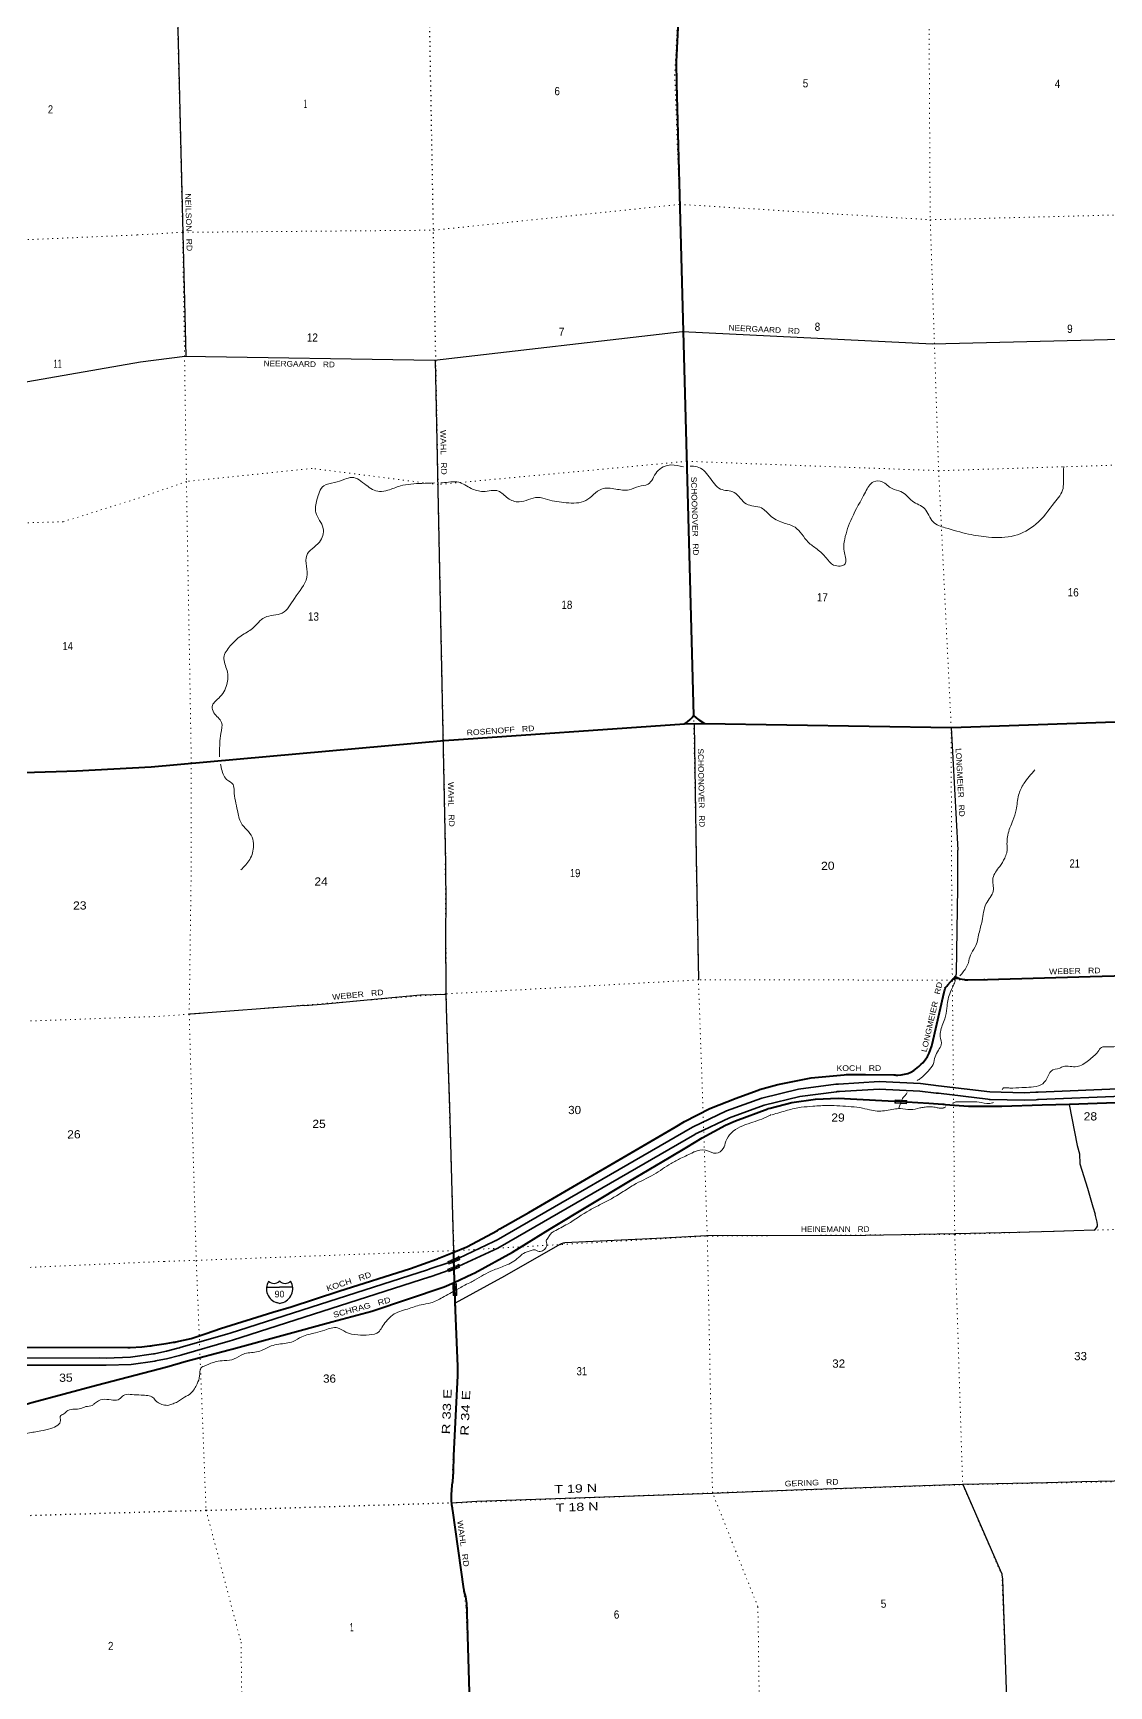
# Model space of a CAD drawing. Header units: feet. Extents: x 497223 to 751810, y -177792 to 12311.
# Drawn here: x 591451 to 614375, y -147098 to -111875 of the extents above; entities that cross this region are included whole.
import ezdxf
from ezdxf.enums import TextEntityAlignment as Align

# ---------------------------------------------------------------- set-up
doc = ezdxf.new("R2010")
doc.units = ezdxf.units.FT
doc.header["$LTSCALE"] = 70
doc.header["$PDMODE"] = 32
doc.header["$PDSIZE"] = 35
doc.linetypes.add('DOTTED', pattern=[1.5, 0.3, -1.2])
for name, color, linetype, lineweight in [('15', 7, 'Continuous', 25), ('18', 7, 'Continuous', 35), ('26', 7, 'Continuous', 40), ('29', 7, 'Continuous', 25), ('39', 7, 'Continuous', 13), ('55', 7, 'Continuous', 13), ('6', 7, 'DOTTED', 25), ('61', 7, 'Continuous', 13), ('7', 7, 'DOTTED', 13)]:
    doc.layers.add(name, color=color, linetype=linetype, lineweight=lineweight)
doc.layers.add('27', color=7, linetype='Continuous')
doc.layers.add('30', color=7, linetype='Continuous')

msp = doc.modelspace()

# ---------------------------------------------------------------- linework, layer by layer
at = {"layer": '15'}
for p, q in [((596428.28, -138600.94), (596704.69, -138600.94)), ((596700.99, -138469.47), (596703.89, -138466.56)), ((596707.06, -138468.94), (596703.63, -138466.56)), ((596704.69, -138946.52), (596640.8, -138928.56)), ((596704.16, -138946.78), (596767.79, -138928.04))]:
    msp.add_line(p, q, dxfattribs=at)
msp.add_lwpolyline([(596980.05, -138600.94), (596704.16, -138600.94), (596704.69, -138600.94)], dxfattribs=at)
for centre, radius, start, end in [((596730.91, -138636.04), 306.13, 148.44437, 254.43377), ((596582.32, -138353.44), 165.66, 227.34199, 315.81141), ((596826, -138353.44), 165.66, 224.18853, 312.69418), ((596677.4, -138636.04), 306.13, 283.08084, 31.62487)]:
    msp.add_arc(centre, radius, start, end, dxfattribs=at)
at = {"layer": '18'}
for points in [[(600419.02, -138028.7), (600526.11, -137983.94), (601269, -137628.98), (601311.64, -137608.86), (601319, -137604.61), (605501.66, -135188.56), (606225.68, -134841.04), (606982.05, -134571.11), (607762.5, -134381.72), (608558.46, -134274.95), (608566.04, -134274.36), (608594.76, -134272.1), (608616.04, -134270.85), (609476.33, -134220.4), (610362.2, -134261.29), (610746.58, -134308.17), (611840.61, -134437.93), (612566.3, -134457.68), (612820, -134446.19), (612845, -134443.04), (612870, -134442.04), (616435.83, -134298.91)], [(600423.6, -138193.11), (600526.23, -138152.61), (601351, -137766.29), (601389.45, -137748.28), (601401, -137741.61), (605553.35, -135343.48), (605578.97, -135328.68), (605603.35, -135316.98), (606287.27, -134988.71), (607027.87, -134724.41), (607792.04, -134538.97), (608571.41, -134434.43), (608585.11, -134433.36), (608620.73, -134430.57), (608635.11, -134429.73), (609478.69, -134380.39), (610347.82, -134420.65), (610691.16, -134462.55), (610716.16, -134465.69), (610741.16, -134468.66), (611796.76, -134593.85), (611826.49, -134597.38), (611846.76, -134597.93), (612570.33, -134617.63), (612826.42, -134606.03), (612851.42, -134602.91), (612876.42, -134601.91), (616442.56, -134458.77)], [(594293.32, -139967.38), (594536.89, -139901.89), (594567.95, -139893.59), (594586.89, -139888.07), (595601.84, -139592.02), (595647.35, -139578.75), (595651.84, -139577.31), (599856.65, -138229.18), (599889.91, -138218.51), (599906.65, -138212.48), (600296.56, -138079.88), (600419.02, -138028.7)], [(594297.4, -140123.75), (594573.73, -140057.08), (594600.23, -140050.65), (594623.73, -140043.79), (595652.6, -139743.69), (595700.82, -139729.63), (595702.6, -139729.06), (599907.38, -138381.9), (599914.25, -138379.7), (599957.38, -138364.31), (600293.82, -138244.33), (600423.6, -138193.11)], [(585583.43, -140109.49), (592857.57, -140106.38), (593009.21, -140111.08), (593526.87, -140092.08), (594014.64, -140022.65), (594039.66, -140019.09), (594064.64, -140013.99), (594293.32, -139967.38)], [(585628.81, -140263.2), (592825.44, -140260.39), (592855.91, -140260.38), (592875.44, -140260.99), (593006.8, -140265.06), (593540.56, -140245.47), (594043.67, -140173.85), (594067.9, -140170.4), (594093.67, -140165.16), (594297.4, -140123.75)]]:
    msp.add_lwpolyline(points, dxfattribs=at)
at = {"layer": '26'}
for p, q in [((611049.12, -132039.71), (611049.48, -132039.52)), ((600423.6, -138193.11), (600419.02, -138028.7))]:
    msp.add_line(p, q, dxfattribs=at)
for points in [[(604996.13, -99744.37), (605250.66, -110443.62), (605150.31, -112489.03), (605163.09, -112960.22), (605522.95, -126417.44)], [(605758.64, -126591.34), (611021.49, -126673.68), (621472.77, -126314.19), (625203.06, -126003.9)], [(605329.59, -126597.19), (605393.23, -126550.16), (605450.36, -126503.74), (605495.86, -126457.05), (605522.95, -126417.44)], [(605522.95, -126417.44), (605577.97, -126466.63), (605638.18, -126511.82), (605758.64, -126591.34)], [(593967.67, -127509.93), (600207.62, -126948.84), (605329.59, -126597.19), (605758.64, -126591.34)], [(584141.68, -127832.3), (584204.35, -127831.16), (586732.13, -127826.85), (587189.08, -127800.04), (589637.58, -127683.61), (592171.75, -127605.08), (592379.15, -127595.28), (593967.67, -127509.93)], [(600413.98, -137854.49), (600694.85, -137737.91), (601346.99, -137388.91), (601371.99, -137374.51), (601396.99, -137360.29), (602012.97, -137010.03), (605131.48, -135193.78), (605334.09, -135068.86), (605870.02, -134790.2), (606432.13, -134569.09), (606877.84, -134406.91), (606897.89, -134399.62), (606927.84, -134391.04), (607318.07, -134279.25), (608031.76, -134137.88), (608729.95, -134074.29), (608775.67, -134070.13), (608779.95, -134070.12), (609188.95, -134069.13), (609794.09, -134077.22), (609819.09, -134077.55), (609844.09, -134080.21), (609873.38, -134080.97), (609946.31, -134076.2), (610018.34, -134063.83), (610088.69, -134044), (610156.58, -134016.92), (610221.26, -133982.9), (610324.39, -133897.32), (610338.57, -133885.56), (610374.39, -133850.48), (610406.67, -133818.88), (610459.96, -133754.73), (610506.26, -133685.37), (610545.06, -133611.55), (610575.92, -133534.07), (610591.48, -133478.8), (610598.52, -133453.8), (610607.23, -133428.8), (610863.6, -132311.82), (610869.6, -132285.67), (610875.67, -132261.82), (610884.18, -132238.65), (610895.25, -132216.1), (610901.06, -132206.87), (610917.71, -132183.2), (610941.86, -132156.87), (611049.48, -132039.52)], [(611049.48, -132039.52), (611078.64, -132007.72), (611101.19, -131983.14), (611126.57, -131996.7), (611154.58, -132010.74), (611193.53, -132025.4)], [(611049.48, -132039.52), (611064.68, -132031.44), (611081.02, -132024.84), (611097.96, -132019.99), (611115.32, -132016.93), (611132.9, -132015.7), (611150.51, -132016.32), (611167.96, -132018.77), (611185.06, -132023.04), (611193.53, -132025.4)], [(611193.53, -132025.4), (611199.76, -132027.75), (611246.47, -132039.94), (611294.19, -132047.18), (611316.52, -132048.21), (611339.96, -132049.29), (611366.52, -132048.99), (611789.07, -132044.28), (613973.14, -131981.63), (615260.27, -131945.43)], [(610067.1, -134653.59), (610536.47, -134680.01), (610833.23, -134701.47), (610858.23, -134703.27), (610883.23, -134705.08), (611385.28, -134741.38), (612093.76, -134743.81), (612952.38, -134714.3), (613533.6, -134697.76), (617269.64, -134566.1), (621318.74, -134398.43), (621751.02, -134381.58), (623610.97, -134314.95), (624364.8, -134280), (625080.42, -134246), (625429.46, -134231.02)], [(594301.89, -140295.25), (594715.83, -140177.53), (595632.54, -139936.98), (595657.54, -139928.4), (595682.54, -139921.59), (597814.45, -139340.71), (598668.11, -139111.91), (600212.93, -138593.9), (600421.6, -138497.48), (600812.71, -138316.76), (600851.16, -138298.99), (600862.71, -138292.66), (601665.65, -137852.61), (602472.42, -137357.08), (604141.93, -136350.53), (605014.62, -135835.22), (605383.56, -135618.53), (605704.58, -135417.14), (606205.11, -135150.84), (606420.02, -135052.81), (607107.19, -134796.86), (607113.01, -134794.99), (607157.19, -134783.7), (607621.43, -134665.11), (608121.05, -134591.95), (608603.73, -134571.21), (610067.1, -134653.59)], [(594289.04, -139803.85), (594445.72, -139774.19), (594469.69, -139769.66), (594495.72, -139765.37), (594495.92, -139765.34), (594822.57, -139692.96), (595139.86, -139586.83), (595445.18, -139482.51), (596557.41, -139130.42), (596947.05, -139017.95), (597967.16, -138684.28), (599490.7, -138201.05), (600050, -138003.86), (600077.14, -137994.3), (600100, -137984.81), (600413.98, -137854.49)], [(600419.02, -138028.7), (600413.67, -137878.05), (600413.98, -137854.49)], [(600781.82, -148187.65), (600700.34, -145555.9), (600699.58, -145531.14), (600700.06, -145505.9), (600700.32, -145492.63), (600693.41, -145344.06), (600671, -145197.04), (600639.37, -145076.15), (600633.86, -145055.1), (600629.77, -145026.15), (600394.62, -143360.01), (600390.24, -143328.93), (600386.84, -143310.01), (600374.32, -143240.35), (600367, -143142.02), (600369.23, -143068.53), (600367.98, -143043.53), (600369.26, -143018.53), (600378.99, -142828.53), (600380.32, -142802.58), (600385.47, -142778.53), (600392.74, -142744.55), (600405.57, -142644.17), (600407.84, -142543), (600415.11, -142188.31), (600501.69, -140492.17), (600502.61, -140286.69), (600447.33, -138929.95), (600442.95, -138777.02), (600433.91, -138493.33), (600423.6, -138193.11)], [(594289.05, -139804.04), (593990.82, -139851.46), (593961.63, -139856.11), (593940.82, -139858.78), (593770.06, -139880.7), (593521.5, -139889.9), (593483.5, -139891.31), (593471.5, -139891.31), (584885.53, -139887.89), (584860.61, -139887.88), (584835.53, -139881.79), (584656.05, -139829.97), (584501.9, -139767.35), (584477.24, -139757.34), (584451.9, -139741.96), (584149.62, -139558.51), (584124.24, -139543.11), (584099.62, -139530), (584080.58, -139521.43), (584034.41, -139507.27)], [(584177.23, -142668.32), (584758.96, -142704.97), (585203.34, -142724.04), (585968.83, -142687.07), (586726.26, -142570.29), (587467.34, -142374.97), (587516.35, -142359.08), (588912.42, -141873.77), (590343.96, -141376.13), (591372.99, -141075.35), (591421.48, -141061.18), (591422.99, -141060.78), (592800.57, -140690.9), (594301.88, -140295)]]:
    msp.add_lwpolyline(points, dxfattribs=at)
at = {"layer": '29'}
for p, q in [((600248.07, -129577.25), (600025.45, -118842.46)), ((605536.7, -126594.37), (605579.92, -129437.83)), ((611014.51, -126673.92), (611151.88, -129288.65)), ((605579.92, -129437.83), (605630.84, -132051.16)), ((597236.12, -132594.43), (594800.67, -132780.09)), ((611272.48, -142821.34), (612058.14, -144630.64))]:
    msp.add_line(p, q, dxfattribs=at)
for points in [[(594045.05, -83907.74), (594161.86, -90122.61), (594154.62, -90166.77), (594092.39, -90317.28), (594073.88, -90386.71), (594067.28, -90443.94), (594067.28, -90503.36), (594075.09, -90551.08), (594137.01, -90730.49), (594144.26, -90756.46), (594148.64, -90985.66), (594324.4, -99824.1), (594503.7, -110617.73), (594703.17, -118758.29)], [(593742.2, -118884.54), (594684.99, -118757.99), (600003.24, -118845.03), (605282.53, -118233.05), (610618.21, -118498.67), (616069.36, -118364.95), (621286.44, -118040.26)], [(578553.66, -119922.98), (589376.43, -119642.55), (593742.2, -118884.54)], [(600413.87, -137853.68), (600330.71, -134755.83), (600266.35, -132898.29), (600254.98, -132360.77), (600246.59, -131053.73), (600250.47, -130401.02), (600248.67, -129681.97), (600248.07, -129577.25)], [(611128.87, -131898.76), (611154.72, -130088.19), (611158.49, -129592.59), (611152.94, -129288.64)], [(600244.92, -132361.02), (599706.05, -132380.53), (598943.06, -132451.97), (597674.12, -132572.31), (597238.12, -132601.34)], [(613529.78, -134705.91), (613698.55, -135583.93), (613745.15, -135758.01), (613756.54, -135973.25), (613916.25, -136486.92), (614034.93, -136888.81), (614079.07, -137044.82)], [(614061.34, -137383.66), (614083.64, -137368.23), (614112.93, -137338.93), (614131.76, -137303.35), (614131.76, -137274.05), (614121.3, -137215.44), (614079.07, -137044.82)], [(602677.89, -137688.32), (601499.27, -138364.36), (600447.69, -138942.4)], [(602677.89, -137688.32), (602713.38, -137667.55), (602734.79, -137660.1), (602755.72, -137654.86), (602779.67, -137653.55)], [(614061.34, -137383.66), (613190.7, -137415.49), (612416.35, -137434.84), (611090.8, -137463.95), (609195.91, -137501.24), (605800.84, -137505.53), (604882.43, -137558.69), (602779.67, -137653.55)], [(600379.83, -143196.32), (600908.3, -143162.97), (605931.27, -142987.06), (607660.44, -142921.69), (611255.84, -142799.6), (613042.07, -142763.01), (613794.14, -142738.17), (616562.14, -142687.11), (618370.35, -142643.93), (619395.76, -142604.2), (620982.82, -142570.57), (622106.59, -142520.33), (623296.17, -142446.28), (625334.48, -142349.01), (625652.37, -142333.96)], [(612058.14, -144630.64), (612089.91, -144710.58), (612096.19, -144733.6), (612105.24, -144824.84)], [(612105.24, -144824.84), (612192.43, -147391.78), (612294.76, -150739.98), (612314.03, -152969.27), (612322.65, -153962.08), (612328.38, -154515.86)]]:
    msp.add_lwpolyline(points, dxfattribs=at)
msp.add_arc((610977.23, -131896.36), 151.26, 325.09188, 358.74918, dxfattribs=at)
at = {"layer": '39'}
msp.add_line((609958.87, -134614.6), (609893.11, -134796.38), dxfattribs=at)
for points in [[(600140.28, -121457.8), (600172.98, -121456.76), (600520.31, -121448.06), (600784.14, -121577.69), (601040.33, -121643.12), (601365.44, -121634.85), (601565.14, -121785.82), (601805.52, -121865.64), (602205.3, -121771.48), (602414.5, -121815.71), (602810.15, -121882.48), (603227.27, -121836.24), (603562.76, -121592.53), (603867.87, -121592.69), (604151.1, -121607.34), (604359.51, -121536.97), (604554.33, -121488.99), (604741.9, -121228.02), (605043.36, -121079.47), (605306.52, -121120.59)], [(605449.03, -121107.56), (605599.93, -121117), (605857.76, -121331.19), (606098.54, -121591.95), (606391.33, -121666.73), (606647.83, -121909.09), (606971.21, -121995.35), (607159.09, -122158.61), (607423.36, -122306.32), (607686.5, -122407.81), (607967.04, -122724.1), (608154.57, -122873.29), (608353.14, -123060.47), (608508.4, -123212.3), (608752.28, -123187.5), (608738.43, -122952.52), (608745.32, -122656.84), (608895.99, -122209.6), (609185.52, -121657.15), (609361.96, -121436.61), (609545.84, -121437.09), (609753.52, -121583.88), (609942.92, -121644.57), (610186.36, -121848.98), (610449.01, -122012.81), (610627.58, -122290.85), (610885.25, -122416.58), (611383.6, -122551.74), (611811.56, -122617.89), (612362.37, -122585.16), (612815.1, -122343.22), (613211.82, -121877.16)], [(613211.82, -121877.16), (613396.43, -121578.05), (613404.21, -121400.97), (613411.2, -121109.31)], [(595424.61, -127301.17), (595424.51, -127214.02), (595454.74, -126799.26), (595467.2, -126565.79), (595302.47, -126357.85), (595266.96, -126227.85), (595406.01, -126048.24), (595580.77, -125759.37), (595583.47, -125457.73), (595516.03, -125179.56), (595653.5, -124935.65), (595886.59, -124718.04), (596129.23, -124560.56), (596386.21, -124328.42), (596761.75, -124234.73), (597018.83, -123924.17), (597282.5, -123470.73), (597276.73, -123235.61), (597281.2, -123006.31), (597551.08, -122723.66), (597632.8, -122430.55), (597477.03, -122093.76), (597500.62, -121819.87), (597646.91, -121523.51), (597871.48, -121452.84), (598092.06, -121384.25), (598242.64, -121345.16), (598547.7, -121508.17), (598831.88, -121643.44), (599011.08, -121617.87), (599277.56, -121526.28), (599734.88, -121471.23), (600002.33, -121462.19)], [(595877.7, -129708.45), (596068.18, -129483.62), (596149.89, -129190.51), (596119.2, -129010.15), (595883.44, -128707.08), (595804.22, -128443.21), (595735.3, -128022.31), (595711.85, -127890.07), (595575.8, -127780.09), (595460.52, -127528.98), (595445.21, -127455.08)], [(612205.01, -129265.31), (612217.91, -128967.5), (612329.42, -128653.71), (612398.57, -128425.18), (612449.55, -128114.57), (612564.71, -127867.06), (612797.94, -127573.05)], [(612207.94, -129261.99), (612196.74, -129341.04), (612153.33, -129456.94), (612047.07, -129634.83), (611904.4, -129886.15), (611909.15, -130157.96), (611760.9, -130427.54), (611671.37, -130792.35), (611605.67, -131063.9), (611524.24, -131349.94), (611422, -131527.74), (611379.65, -131685.91), (611252.27, -131904.61), (611195.59, -131967.69)], [(611104, -132066.05), (611060, -132171.05), (610982, -132349.05), (610921, -132653.05), (610877, -132880.05), (610782.48, -133163.18), (610778.8, -133257.94), (610803.32, -133434.58), (610741.82, -133550.93), (610670.81, -133689.67), (610630.57, -133851.82), (610521.39, -133993.53), (610368.22, -134146.41), (610289.03, -134196.28)], [(617757.69, -131953.65), (617667.63, -132120.93), (617538.64, -132275.22), (617439.78, -132346.18), (617311.86, -132381.6), (617188.77, -132368.57), (616969.08, -132355.93), (616956.3, -132489.19), (616965.95, -132553.4), (616873.93, -132575.85), (616791.01, -132640.36), (616501.63, -132657.66), (616274.01, -132649.25), (616083.52, -132839.33), (615898.66, -133093.71), (615674.34, -133218.16), (615428.41, -133282.72), (615251.96, -133309.29), (615030.81, -133399.41), (614748.47, -133456.83), (614527.53, -133474.44), (614344.5, -133479.01), (614217.99, -133490.23), (614137.83, -133584.89), (614049.53, -133675.72), (613818.47, -133852.71), (613694.87, -133900.11), (613403.03, -133899.35), (613325.34, -133931.5), (613143.77, -133994.46), (613053.15, -134153.83), (612925.72, -134289.96), (612715.59, -134337.51), (612516.57, -134346.51), (612265.25, -134356.82), (612154.43, -134351.53), (612112.5, -134364.67), (612103.17, -134394.06)], [(610078.21, -134450.5), (610039.09, -134507.13), (609976.48, -134579.2), (609958.87, -134614.6)], [(607198, -134925.05), (607527, -134831.05), (607818, -134767.05), (608067, -134745.05), (608399, -134728.05), (608635, -134737.05)], [(610346.98, -134779.23), (610145.36, -134814.67), (609933.53, -134793.78), (609790.97, -134807.41), (609471.98, -134847.62), (609318.62, -134831.31), (609126.29, -134785.76), (608642.03, -134735.42), (608623.45, -134733.57)], [(610346, -134779.05), (610437, -134765.05), (610536, -134757.05), (610616, -134758.05), (610672, -134766.05), (610713, -134775.05), (610759, -134783.05), (610803, -134785.05), (610840, -134782.05), (610867, -134770.05), (610897, -134754.05)], [(611912.54, -134663.2), (611890.78, -134674.36), (611655.05, -134664.14), (611272.3, -134649.53), (611061.52, -134670.92), (611044.68, -134680.48)], [(607177.22, -134924), (607112.02, -134958.97), (606743.14, -135097.1), (606327.94, -135314.95), (606213.58, -135491.03), (606153.08, -135647.64), (606008.61, -135745.92), (605781.64, -135683.11), (605542.94, -135715.26), (605522.55, -135723.35)], [(600478.71, -138647.53), (600509, -138634.05), (600620, -138573.05), (600758, -138506.05), (600858, -138451.05), (601052, -138340.05), (601240, -138246.05), (601511, -138141.05), (601794, -137969.05), (601899, -137881.05), (602065, -137820.05), (602148, -137803.05), (602209, -137831.05), (602309, -137825.05), (602397, -137676.05), (602386, -137615.05), (602431, -137537.05), (602480, -137460.05), (602552, -137410.05), (602840, -137255.05), (603311, -136956.05), (603549, -136834.05), (603992, -136585.05), (604247, -136424.05), (604679, -136197.05), (605044, -135965.05), (605255, -135854.05), (605521, -135726.05)], [(600481.84, -138646.14), (600174.29, -138820.47), (599925.58, -138935.45), (599717.31, -138976.91), (599427.73, -139066.73), (599110.89, -139193.49), (598973.46, -139331.88), (598880.07, -139461.12), (598813.99, -139555.42), (598614.26, -139616.81), (598368.74, -139616.91), (598113.66, -139556.81), (597940.39, -139468.49), (597667.81, -139513.57), (597470.04, -139572.9), (597174.33, -139658.85), (596989.58, -139756.12), (596687.18, -139816.05), (596525.06, -139852.33), (596350.02, -139935.26), (596214.31, -139980.95), (595931.62, -140024.27), (595737.02, -140129.85), (595524.57, -140165.37), (595352, -140185.8), (595122.65, -140270.09), (595025.4, -140324.89), (594999.39, -140492.72), (594945.18, -140659.25), (594813.32, -140859.94), (594674.58, -140945.99), (594504.22, -141054.99), (594408.53, -141091.62), (594322.51, -141122.24)], [(594322.51, -141122.24), (594254.04, -141112.45), (594140.9, -141074.01), (594071.83, -141026.81), (594002.28, -140949.43), (593895.17, -140910.9), (593752.31, -140899.09), (593559.24, -140888.09), (593404.65, -140896.59), (593358.86, -140923.48), (593263.62, -140999.47), (593112.96, -141001.87), (592937.99, -140992.59), (592758.54, -141079.98), (592708.96, -141121.02), (592578.73, -141145.24), (592458.84, -141187.4), (592338.47, -141199.38), (592194.25, -141227.85), (592104.97, -141299.71), (592031.48, -141353.21), (592034.9, -141441.7), (591980.19, -141539.17), (591830.64, -141612), (591614.45, -141663.75), (591339.94, -141712.4), (591227.67, -141728.28), (590964.82, -141625.82), (590831.24, -141565.57), (590685.35, -141489.41), (590458.67, -141513.15), (590419.39, -141570.13), (590409, -141674.94), (590370.17, -141760.09), (590212.59, -141833.04), (590004.34, -141878.63), (589777.58, -142023.12), (589620.35, -142118.2), (589464.62, -142181.06), (589285.3, -142276.5), (589102.05, -142378.04), (588925.91, -142421.1), (588619.26, -142470.27), (588470.35, -142456.55), (588371.59, -142438), (588205.65, -142364.17), (588051.38, -142392.8), (587825.43, -142462.82), (587639.89, -142546.28), (587532.44, -142612.39), (587411.6, -142720.98), (587276.76, -142833.82), (587095.52, -142935.33), (586897.31, -142980.75), (586712.66, -142993.76), (586512.7, -143055.32), (586319.67, -143173.11), (586222.55, -143257.17), (586077.05, -143331.94), (585971.1, -143365.83), (585882.48, -143353.16), (585785.51, -143320.5), (585753.5, -143329.06), (585666.64, -143427.04), (585585.31, -143492.74), (585449.41, -143539.18), (585258.79, -143556.32), (585083.86, -143549.05), (584883.16, -143564.32), (584667.33, -143638.21), (584567.9, -143686.8)]]:
    msp.add_spline(points, degree=3, dxfattribs=at)
at = {"layer": '55'}
for points in [[(600540.89, -138015.67), (600309.83, -138111.13), (600285.02, -138051.05), (600516.07, -137955.6)], [(600511.73, -137966.04), (600295.46, -138055.39), (600314.17, -138100.67), (600530.44, -138011.32)], [(600539.17, -138184.2), (600306.28, -138275.11), (600282.65, -138214.55), (600515.54, -138123.65)], [(600510.99, -138134.01), (600293.01, -138219.09), (600310.82, -138264.74), (600528.8, -138179.65)]]:
    msp.add_lwpolyline(points, close=True, dxfattribs=at)
for p in [(600517.98, -137960.22), (600517.35, -138128.31)]:
    msp.add_point(p, dxfattribs=at)
at = {"layer": '6'}
for p, q in [((600413.2, -137823.02), (600418.75, -137996.99)), ((600421.02, -138067.99), (600424.05, -138163.02)), ((600426.22, -138231.01), (600435.7, -138528.12)), ((600443.68, -138778.06), (600495.6, -140405.24)), ((589823.47, -143510.19), (594381, -143373.05))]:
    msp.add_line(p, q, dxfattribs=at)
for points in [[(600248.07, -129577.25), (600195.08, -126950.42), (600081.36, -121497.49), (599981.87, -116056.02), (599881.57, -110549.44), (599749.26, -105257.69), (599622.77, -99855.7), (599481.96, -94528.38), (599383.07, -89262.58), (599294.76, -84016.68), (599281.14, -83769.97)], [(600234.18, -129579.66), (600246.77, -132350.43), (600413.2, -137823.02)], [(600495.6, -140405.24), (600399.11, -142268.81), (600361.77, -143194.29), (600674.79, -145420.27), (600789.46, -148166.85), (600967.12, -153605.97), (601184.77, -159114.48), (601380.95, -164470.76), (601481.85, -168622.36), (601510.98, -169792.98), (601659.85, -172484.28), (601762.34, -175358.16)], [(594379.7, -143372.4), (595137.17, -143355.09), (600361.77, -143194.29), (605927.24, -142982.67), (611258.04, -142803.1), (616560.52, -142698.77), (621965.54, -142509.29), (625652.13, -142334.02)]]:
    msp.add_lwpolyline(points, dxfattribs=at)
at = {"layer": '61'}
for p, q in [((609815.2, -134680.21), (609819.69, -134605.34)), ((610064.75, -134695.17), (609815.2, -134680.21)), ((600438.62, -138650.86), (600439.01, -138650.85))]:
    msp.add_line(p, q, dxfattribs=at)
msp.add_lwpolyline([(609819.69, -134605.34), (610069.24, -134620.3), (610064.75, -134695.17)], dxfattribs=at)
for points in [[(610060.77, -134627.8), (609827.19, -134613.8), (609823.66, -134672.7), (610057.24, -134686.7)], [(600471.6, -138524.59), (600396.65, -138527.29), (600405.63, -138777.13), (600480.58, -138774.43)], [(600463.89, -138532.87), (600404.93, -138534.99), (600413.33, -138768.84), (600472.29, -138766.72)]]:
    msp.add_lwpolyline(points, close=True, dxfattribs=at)
at = {"layer": '7'}
for p, q in [((611018.9, -129292.25), (611039.24, -132065.14)), ((611039.24, -132065.14), (611063.51, -134681.86)), ((611064.19, -134755.59), (611089.42, -137476.18))]:
    msp.add_line(p, q, dxfattribs=at)
for points in [[(605579.92, -129437.83), (605528.36, -126546.41), (605378.54, -121001.95), (605226.12, -115516.71), (605122.46, -112774.27), (605246.15, -110368.19), (605120.39, -105024.82), (604998.23, -99747.68), (604910.39, -94403.72), (604781.35, -89072.15), (604515.29, -86628.4), (604472.93, -84125.81), (604463.89, -83632.42)], [(609977.07, -83484.79), (609963.27, -83691.1), (610017.77, -88872.78), (610139.27, -94154.23), (610249.1, -99545.38), (610383.29, -104916.44), (610533.14, -110214.05), (610566.63, -115854.17), (610746.36, -121202.85), (611014.51, -126673.92), (611018.9, -129292.25)], [(594045.05, -83907.74), (594141.44, -89106.74), (594219.07, -94452.52), (594326.79, -99888.6), (594416.78, -105247.8), (594503.71, -110625.92), (594637.9, -116121.01), (594718.89, -121431.12), (594822.62, -127432.08), (594819.79, -129722.04)], [(593671.42, -116177.28), (594640.31, -116121.01), (599984.39, -116076.08), (605228.7, -115526.13), (610566.63, -115854.17), (615982.31, -115713.67), (621246.73, -115347.27), (624881.28, -115156.24)], [(562458.99, -118057.43), (563508.26, -118032.82), (566141.95, -117960.98), (568331.27, -117762.33), (573153.58, -117496.39), (578508.14, -117294.78), (583891.62, -117186.12), (586462.66, -117109.7), (589238.6, -116367.76), (593671.42, -116177.28)], [(625054.78, -120576.06), (621348.43, -120767.72), (616116.32, -121033.12), (610752.37, -121200.73), (605382.15, -121000.75), (600082.56, -121496.28), (597395.34, -121152.38), (594718.89, -121431.12), (593817.03, -121747.21)], [(593817.03, -121747.21), (592094.45, -122289.56), (589442.65, -122363.84), (584041.89, -122498.57), (578652.49, -122679.04), (575945.15, -122716.67), (573346.19, -122824.87), (568523.18, -123059.95), (566308.22, -123267.01), (563645.98, -123325.42), (562589.76, -123338.01)], [(593967.67, -127509.93), (594823.82, -127432.08), (600196.29, -126949.22), (605534.38, -126590.97), (611014.51, -126673.92), (616180.05, -126490.56), (621482.03, -126310.38), (625228.72, -125940.3)], [(562721.15, -128643), (563717.46, -128632.84), (566819.9, -128541.74), (568769.28, -128388.79), (573543.28, -128223.64), (575522.22, -128153.79), (577613.09, -128081.25), (578845.03, -128041.97), (579130.88, -128026.69), (581448.27, -127937.13), (584214.32, -127830.84), (586732.13, -127826.85), (589619.23, -127684.18), (592171.75, -127605.08), (593967.67, -127509.93)], [(607305.27, -175210.99), (607302.44, -175101.74), (607228.32, -169609.3), (607066.46, -164239.33), (606927.08, -158802.33), (607009.44, -153379.93), (606933.25, -148056.16), (606895.56, -145410.38), (605927.24, -142982.67), (605817.42, -137511.26), (605629.16, -132051.31), (605576.4, -129437.93)], [(594819.79, -129722.04), (594777.62, -132783.8), (594928.33, -138029.17), (595137.17, -143355.09), (595881.55, -146165.06), (595917.69, -148829.01), (596002.07, -154158.62), (596089.27, -159359.24), (596163.91, -164620.61), (596258.44, -169953.99), (596438.79, -175497.6)], [(625352.68, -131452), (621660.81, -131715.07), (616346.85, -131924.43), (611039.02, -132056.14), (605629.16, -132051.31), (600246.77, -132350.43), (594777.62, -132783.8), (594102.65, -132831.75)], [(562850.3, -133946.66), (563824.11, -133910.81), (568915.87, -133671.97), (573715.32, -133471.14), (578954.05, -133336.12), (584301.48, -133139.1), (589509.84, -132995.64), (594106, -132830.05)], [(594242.09, -138050.72), (594928.33, -138029.17), (600413.2, -137823.02), (605817.42, -137511.26), (611089.42, -137476.18), (616384.4, -137312.67), (621755.64, -137221.67), (625503.55, -136929.12)], [(611089.42, -137476.18), (611258.04, -142803.1), (612093.2, -144732.6), (612193.4, -147382.86), (612314.16, -152961.32), (612412.24, -158679.33), (612286.5, -164218.7), (612506.05, -169480.47), (612639.07, -174794.87)], [(594242.98, -138050.79), (589697.76, -138253.15), (584410.55, -138472.4), (579097.16, -138649.79), (573936.25, -138762.4), (569225.06, -138953.77), (563806.65, -139121.35), (562980.94, -139155.86)]]:
    msp.add_lwpolyline(points, dxfattribs=at)

# ---------------------------------------------------------------- texts
at = {"layer": '15'}
msp.add_text('90', height=140, dxfattribs=at).set_placement((596597.5, -138817.44))
at = {"layer": '27'}
for s, rotation, width, p in [('SCHOONOVER   RD', 271.532, 1.1, (605469.08, -121332.19)), ('ROSENOFF   RD', 3.927, 1.15, (600693.96, -126845.29)), ('WEBER   RD', 1.421, 1.15, (613101.21, -131934.95)), ('LONGMEIER   RD', 77.073, 1.15, (610488.82, -133599.94)), ('KOCH   RD', 0.139, 1.15, (608569.86, -133992.57)), ('KOCH   RD', 18.113, 1.2, (597724.06, -138690.15)), ('SCHRAG   RD', 15.241, 1.2, (597862.53, -139253.17)), ('WAHL   RD', 278.005, 1.2, (600486.65, -143579.64))]:
    msp.add_text(s, height=120, rotation=rotation, dxfattribs=dict(at, width=width)).set_placement(p)
at = {"layer": '30'}
for s, rotation, width, p in [('NEILSON   RD', 271.404, 1.15, (594709.17, -115909.64)), ('NEERGAARD   RD', 357.15, 1.1, (607027.31, -118249.81)), ('NEERGAARD   RD', 359.062, 1.1, (597120.75, -118986.19)), ('WAHL   RD', 271.251, 1.15, (600138.46, -120811.79)), ('SCHOONOVER   RD', 271.016, 1.1, (605630.94, -127960.33)), ('LONGMEIER   RD', 273.007, 1.1, (611146.26, -127847.43)), ('WAHL   RD', 271.251, 1.15, (600302.23, -128313.51))]:
    msp.add_text(s, height=120, rotation=rotation, dxfattribs=dict(at, width=width)).set_placement(p, align=Align.CENTER)
for s, rotation, width, p in [('WEBER   RD', 5.417, 1.15, (597830.8, -132477.09)), ('HEINEMANN   RD', 0.072, 1.1, (607812.06, -137422.99)), ('GERING   RD', 2.165, 1.15, (607469, -142848.87))]:
    msp.add_text(s, height=120, rotation=rotation, dxfattribs=dict(at, width=width)).set_placement(p)
at = {"layer": '6'}
for s, rotation, width, p in [('R 33 E', 87.69, 1.35, (600332.99, -141738.51)), ('R 34 E', 87.69, 1.35, (600728.68, -141767.63)), ('T 19 N', 2.178, 1.3, (602559.58, -142996.37)), ('T 18 N', 2.178, 1.3, (602589.8, -143389.25))]:
    msp.add_text(s, height=175, rotation=rotation, dxfattribs=dict(at, width=width)).set_placement(p)
at = {"layer": '7'}
for s, width, p in [('6', 0.9, (602616.71, -113199.66)), ('5', 0.9, (607908.12, -113033.27)), ('4', 0.9, (613276.21, -113045.52)), ('1', 0.45, (597249.13, -113468.57)), ('12', 0.9, (597399.98, -118450.12)), ('7', 0.9, (602711.08, -118329.73)), ('8', 0.9, (608162.47, -118220.33)), ('9', 0.9, (613541.77, -118263.79)), ('18', 0.9, (602823.15, -124146.15)), ('17', 0.9, (608267, -123986.96)), ('16', 0.9, (613612.75, -123880.06)), ('13', 0.9, (597424.17, -124396.05))]:
    msp.add_text(s, height=175, rotation=359, dxfattribs=dict(at, width=width)).set_placement(p, align=Align.CENTER)
for s, width, p in [('2', 0.85, (591766.75, -113589.03)), ('11', 0.65, (591887.57, -119008.36)), ('14', 0.85, (592077.55, -125025.49)), ('21', 0.85, (613535.87, -129657.97)), ('24', 1.1, (597444.83, -130043.5)), ('19', 0.85, (602890.3, -129862.34)), ('30', 1.05, (602853.4, -134912.02)), ('29', 1.1, (608459.33, -135073.44)), ('28', 1.1, (613836.18, -135047.59)), ('25', 1.1, (597401.24, -135207.24)), ('32', 1.05, (608479.96, -140316)), ('33', 1.05, (613633.7, -140156.39)), ('36', 1.05, (597630.31, -140636.04)), ('31', 0.85, (603033.12, -140478.64))]:
    msp.add_text(s, height=175, dxfattribs=dict(at, width=width)).set_placement(p)
for s, rotation, width, p in [('20', 1.432, 1.1, (608243.85, -129711.76)), ('23', 0.915, 1.1, (592304.49, -130556.44)), ('26', 0.915, 1.1, (592178.9, -135432.9)), ('35', 0.915, 1.1, (592009.02, -140618.6)), ('5', 1.432, 0.9, (609515.74, -145433.22)), ('1', 1.432, 0.45, (598205.14, -145933.81)), ('6', 1.432, 0.9, (603827.19, -145665.13)), ('2', 0.915, 0.9, (593047.95, -146335.74))]:
    msp.add_text(s, height=175, rotation=rotation, dxfattribs=dict(at, width=width)).set_placement(p)

doc.saveas('drawing.dxf')
